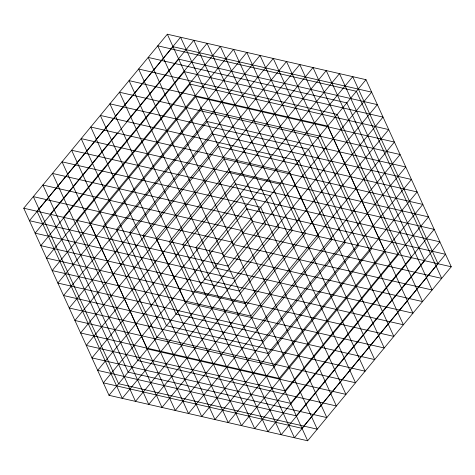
<?xml version="1.0" encoding="UTF-8"?>
<svg xmlns="http://www.w3.org/2000/svg" width="475" height="475" viewBox="0 0 475 475"><rect width="100%" height="100%" fill="white"/><g stroke="black" fill="none" stroke-linecap="round" stroke-linejoin="round"><path stroke-width="0.71" d="M23.75 208.216L167.337 34.218L365.982 79.681L451.25 266.784L307.663 440.782L109.018 395.319L23.75 208.216L222.395 253.68L307.663 440.782M117.242 133.083L50.237 214.278L135.5 401.381L279.092 227.382L193.824 40.28L126.819 121.481M222.395 253.68L365.982 79.681M109.018 395.319L252.605 221.32L451.25 266.784M167.337 34.218L252.605 221.32M180.583 37.252L36.991 211.25L122.259 398.347L265.846 224.348L180.583 37.252M173.025 46.693L29.432 220.691L228.077 266.154L371.67 92.156L173.025 46.693M178.707 59.167L35.12 233.166L233.765 278.629L377.352 104.631L178.707 59.167M207.07 43.314L63.478 217.312L148.746 404.409L292.333 230.411L207.07 43.314M184.395 71.642L40.803 245.64L239.447 291.104L383.04 117.105L184.395 71.642M220.311 46.342L76.724 220.341L161.987 407.437L305.579 233.439L220.311 46.342M190.077 84.111L46.485 258.109L245.136 303.572L388.722 129.574L190.077 84.111M233.552 49.376L89.965 223.375L175.233 410.471L318.82 236.473L233.552 49.376M195.759 96.585L52.173 270.584L250.818 316.047L394.404 142.049L195.759 96.585M246.798 52.404L103.206 226.403L188.474 413.499L332.061 239.501L246.798 52.404M201.447 109.06L57.855 283.058L256.5 328.522L400.093 154.523L201.447 109.06M260.039 55.438L116.452 229.437L201.715 416.533L345.307 242.535L260.039 55.438M207.13 121.535L63.543 295.533L262.188 340.997L405.775 166.998L207.13 121.535M273.285 58.467L129.693 232.465L214.961 419.562L358.548 245.563L273.285 58.467M212.812 134.003L69.225 308.002L267.87 353.465L411.457 179.467L212.812 134.003M286.526 61.501L142.939 235.499L228.202 422.596L371.794 248.597L286.526 61.501M218.5 146.478L74.907 320.477L273.553 365.94L417.145 191.942L218.5 146.478M299.767 64.529L156.18 238.527L241.448 425.624L385.035 251.625L299.767 64.529M224.182 158.953L80.596 332.951L279.241 378.415L422.827 204.416L224.182 158.953M313.013 67.563L169.421 241.561L254.689 428.658L398.276 254.659L313.013 67.563M229.864 171.428L86.278 345.426L284.923 390.889L428.515 216.891L229.864 171.428M326.254 70.591L182.667 244.589L267.93 431.686L411.522 257.688L326.254 70.591M235.553 183.896L91.96 357.895L290.605 403.358L434.197 229.36L235.553 183.896M339.5 73.619L195.908 247.618L281.176 434.72L424.763 260.722L339.5 73.619M241.235 196.371L97.648 370.369L296.293 415.833L439.88 241.834L241.235 196.371M352.741 76.653L209.154 250.652L294.417 437.748L438.009 263.75L352.741 76.653M246.923 208.846L103.33 382.844L301.975 428.308L445.568 254.309L246.923 208.846M356.41 91.283L157.765 45.82L243.034 232.916L441.679 278.38L356.41 91.283M346.839 102.885L148.194 57.422L233.457 244.518L432.108 289.982L346.839 102.885M337.268 114.481L138.623 69.017L223.885 256.12L422.53 301.583L337.268 114.481M327.697 126.083L129.046 80.619L214.314 267.716L412.959 313.179L327.697 126.083M318.119 137.685L119.474 92.221L204.743 279.318L403.388 324.781L318.119 137.685M308.548 149.281L109.903 103.817L195.172 290.92L393.817 336.383L308.548 149.281M298.977 160.882L100.332 115.419L185.594 302.516L384.239 347.979L298.977 160.882M289.406 172.484L90.761 127.021L176.023 314.117L374.668 359.581L289.406 172.484M279.828 184.08L81.183 138.617L166.452 325.719L365.097 371.183L279.828 184.08M270.257 195.682L71.612 150.219L156.881 337.315L355.526 382.779L270.257 195.682M260.686 207.284L62.041 161.821L147.303 348.917L345.954 394.381L260.686 207.284M251.115 218.88L52.47 173.417L137.732 360.519L336.377 405.983L251.115 218.88M241.543 230.482L42.892 185.018L128.161 372.115L326.806 417.578L241.543 230.482M231.966 242.084L33.321 196.62L118.59 383.717L317.235 429.18L231.966 242.084"/></g></svg>
